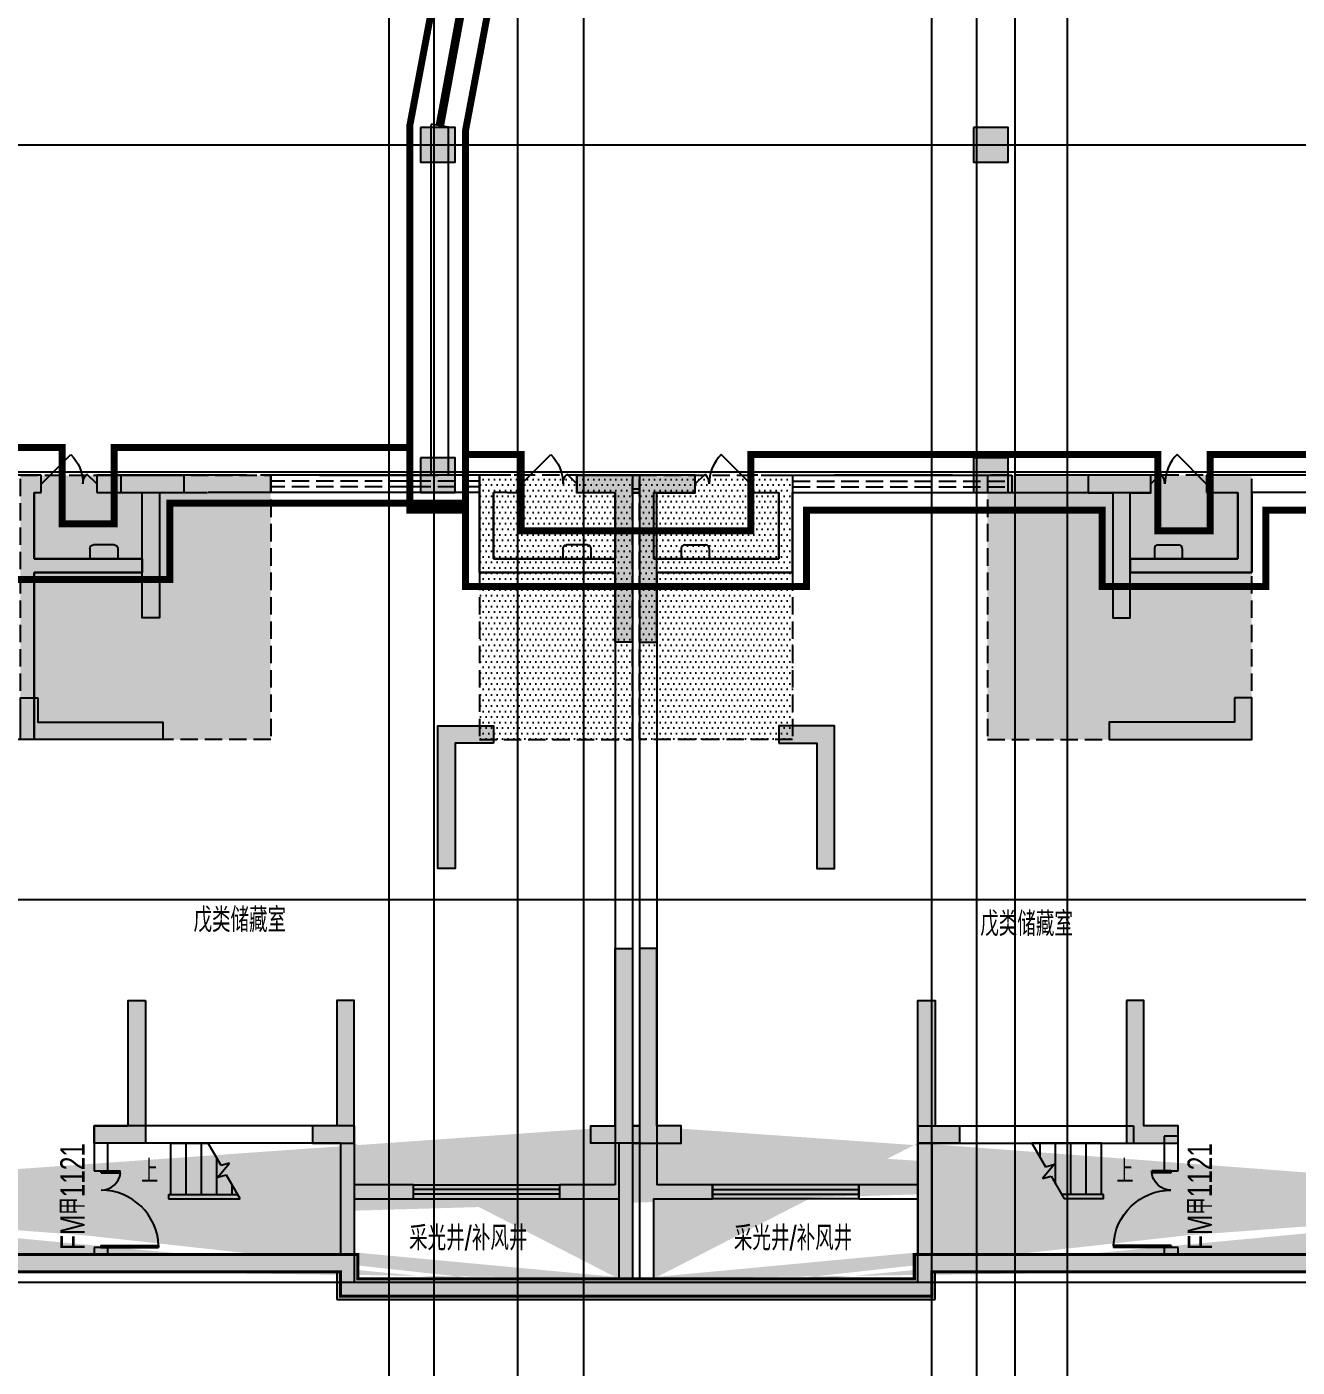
# Model space of a CAD drawing. Extents: x 369444 to 684549, y -549309 to 575337.
# Drawn here: x 423268 to 441527, y 63936 to 83204 of the extents above; entities that cross this region are included whole.
import ezdxf

# ---------------------------------------------------------------- set-up
doc = ezdxf.new("R2010")
doc.units = 0
doc.header["$LTSCALE"] = 1000
doc.header["$MEASUREMENT"] = 0
doc.linetypes.add('__DASH', pattern=[0.35, 0.25, -0.1])
doc.linetypes.add('DASH', pattern=[0.35, 0.25, -0.1])
for name, color, linetype in [('A-ANNO-符号', 3, 'Continuous'), ('A-DIM-门窗', 181, 'Continuous'), ('A-STAIR', 83, 'Continuous'), ('A-WINDOW', 4, 'Continuous'), ('COLUMN', 9, 'Continuous'), ('DOOR_FIRE', 4, 'Continuous'), ('DOOR_FIRE_TEXT', 7, 'Continuous'), ('DOTE', 1, 'Continuous'), ('HS-A-轮廓线-地下室', 3, 'DASH'), ('PUB_HATCH', 8, 'Continuous'), ('T-填充', 8, 'Continuous'), ('WALL', 9, 'Continuous'), ('WINDOW', 4, 'Continuous'), ('房间名称', 72, 'Continuous'), ('砼墙', 151, 'Continuous'), ('防火分区线', 7, 'Continuous')]:
    doc.layers.add(name, color=color, linetype=linetype)
doc.layers.add('A-WALL', color=2, linetype='Continuous', lineweight=30)
doc.layers.add('挡土墙', color=2, linetype='Continuous', lineweight=9)
doc.layers.add('项目参考户型总结$0$PUB_HATCH', color=8, linetype='Continuous', lineweight=18, transparency=0.6)
doc.styles.add('_HNSJY', font='HNSJY-07.shx', dxfattribs={"width": 0.75, "bigfont": 'HNSJY-HZ.shx'})
doc.styles.add('_TCH_DIM', font='SIMPLEX', dxfattribs={"bigfont": 'GBCBIG'})
doc.styles.add('HNSJY', font='hnsjy-07.shx', dxfattribs={"width": 0.8, "bigfont": 'hnsjy-hz.shx'})
pattern_1 = [(0, (274293.764, -185478.975), (39.6875, 79.375), [0, -79.375])]

# ---------------------------------------------------------------- blocks, each defined once
blk = doc.blocks.new('$DorLib2D$00000213')
at = {"color": 0, "linetype": 'DASH', "const_width": 0.02}
blk.add_lwpolyline([(0.5, 0), (-0.5, 0)], dxfattribs=at)
blk = doc.blocks.new('column500')
h = blk.add_hatch(color=0)
h.dxf.hatch_style = 1
h.paths.add_polyline_path([(-216381, -381440), (-215881, -381440), (-215881, -380940), (-216381, -380940)])
at = {"color": 0}
blk.add_lwpolyline([(-216381, -381440), (-215881, -381440), (-215881, -380940), (-216381, -380940)], close=True, dxfattribs=at)
blk = doc.blocks.new('trtuyiuyiuo')
at = {"layer": 'A-DIM-门窗'}
h = blk.add_hatch(color=0, dxfattribs=at)
h.dxf.hatch_style = 1
h.paths.add_polyline_path([(-211554, -89172), (-211554, -89322), (-211354, -89322), (-211354, -89172), (-210154, -89172), (-210154, -88922), (-212754, -88922), (-212754, -89172)])
h.paths.add_polyline_path([(-203554, -92872), (-203554, -94672), (-203554, -94922), (-204294, -94922), (-204294, -94672), (-203804, -94672), (-203804, -92872)])
h.paths.add_polyline_path([(-210004, -86472), (-210004, -86722), (-212554, -86722), (-212554, -87122), (-212754, -87122), (-212754, -86722), (-212904, -86722), (-212904, -86472), (-212554, -86472)])
h.paths.add_polyline_path([(-203004, -85322), (-203004, -85572), (-203354, -85572), (-203354, -87372), (-203604, -87372), (-203604, -85572), (-203904, -85572), (-203904, -85322), (-203354, -85322)])
h.paths.add_polyline_path([(-197354, -85322), (-196554, -85322), (-196554, -87722), (-196804, -87722), (-196804, -85572), (-197354, -85572)])
h.paths.add_polyline_path([(-219304, -87372), (-219554, -87372), (-219554, -85572), (-219904, -85572), (-219904, -85322), (-219304, -85322), (-219004, -85322), (-219004, -85572), (-219304, -85572)])
h.paths.add_polyline_path([(-225554, -85572), (-226104, -85572), (-226104, -87722), (-226354, -87722), (-226354, -85322), (-225554, -85322)])
h.paths.add_polyline_path([(-224354, -88922), (-223554, -88922), (-223554, -90972), (-223804, -90972), (-223804, -89172), (-224354, -89172)])
h.paths.add_polyline_path([(-198554, -89172), (-199104, -89172), (-199104, -90972), (-199354, -90972), (-199354, -88922), (-198554, -88922)])
h.paths.add_polyline_path([(-214854, -87622), (-214854, -84922), (-214254, -84922), (-214254, -85172), (-214604, -85172), (-214604, -87622)])
h.paths.add_polyline_path([(-208004, -85572), (-208004, -87622), (-208254, -87622), (-208254, -85572), (-208254, -84122), (-207454, -84122), (-207454, -84372), (-208004, -84372), (-208004, -85322), (-207654, -85322), (-207654, -85572)])
h.paths.add_polyline_path([(-196554, -94922), (-197154, -94922), (-197154, -94672), (-196804, -94672), (-196804, -92122), (-196554, -92122)])
h.paths.add_polyline_path([(-200804, -94672), (-201154, -94672), (-201154, -94922), (-200554, -94922), (-200554, -94672), (-200554, -92872), (-200804, -92872)])
h.paths.add_polyline_path([(-208004, -92422), (-208004, -94672), (-207404, -94672), (-207404, -94922), (-208254, -94922), (-208254, -92422)])
h.paths.add_polyline_path([(-214654, -92422), (-214654, -94922), (-215504, -94922), (-215504, -94672), (-214904, -94672), (-214904, -92422)])
h.paths.add_polyline_path([(-219104, -92872), (-219104, -94672), (-218614, -94672), (-218614, -94922), (-219354, -94922), (-219354, -94672), (-219354, -92872)])
h.paths.add_polyline_path([(-222354, -92872), (-222354, -94672), (-222354, -94922), (-221754, -94922), (-221754, -94672), (-222104, -94672), (-222104, -92872)])
h.paths.add_polyline_path([(-226354, -92122), (-226354, -94922), (-225754, -94922), (-225754, -94672), (-226104, -94672), (-226104, -92122)])
h.paths.add_polyline_path([(-205104, -88522), (-205104, -88872), (-203304, -88872), (-203304, -89122), (-205354, -89122), (-205354, -88522)])
h.paths.add_polyline_path([(-217554, -88522), (-217554, -89122), (-219604, -89122), (-219604, -88872), (-217804, -88872), (-217804, -88522)])
h.paths.add_polyline_path([(-210204, -81522), (-210604, -81522), (-210604, -81272), (-209954, -81272), (-209954, -85122), (-210204, -85122)])
h.paths.add_polyline_path([(-212704, -85172), (-212704, -81522), (-212304, -81522), (-212304, -81272), (-212954, -81272), (-212954, -85172)])
h.paths.add_polyline_path([(-181454, -89172), (-181454, -89322), (-181654, -89322), (-181654, -89172), (-182854, -89172), (-182854, -88922), (-180254, -88922), (-180254, -89172)])
h.paths.add_polyline_path([(-189454, -92872), (-189454, -94672), (-189454, -94922), (-188714, -94922), (-188714, -94672), (-189204, -94672), (-189204, -92872)])
h.paths.add_polyline_path([(-183004, -86472), (-183004, -86722), (-180454, -86722), (-180454, -87122), (-180254, -87122), (-180254, -86722), (-180104, -86722), (-180104, -86472), (-180454, -86472)])
h.paths.add_polyline_path([(-190004, -85322), (-190004, -85572), (-189654, -85572), (-189654, -87372), (-189404, -87372), (-189404, -85572), (-189104, -85572), (-189104, -85322), (-189654, -85322)])
h.paths.add_polyline_path([(-195654, -85322), (-196454, -85322), (-196454, -87722), (-196204, -87722), (-196204, -85572), (-195654, -85572)])
h.paths.add_polyline_path([(-173704, -87372), (-173454, -87372), (-173454, -85572), (-173104, -85572), (-173104, -85322), (-173704, -85322), (-174004, -85322), (-174004, -85572), (-173704, -85572)])
h.paths.add_polyline_path([(-167454, -85572), (-166904, -85572), (-166904, -87722), (-166654, -87722), (-166654, -85322), (-167454, -85322)])
h.paths.add_polyline_path([(-168654, -88922), (-169454, -88922), (-169454, -90972), (-169204, -90972), (-169204, -89172), (-168654, -89172)])
h.paths.add_polyline_path([(-194454, -89172), (-193904, -89172), (-193904, -90972), (-193654, -90972), (-193654, -88922), (-194454, -88922)])
h.paths.add_polyline_path([(-178154, -87622), (-178154, -84922), (-178754, -84922), (-178754, -85172), (-178404, -85172), (-178404, -87622)])
h.paths.add_polyline_path([(-185004, -85572), (-185004, -87622), (-184754, -87622), (-184754, -85572), (-184754, -84122), (-185554, -84122), (-185554, -84372), (-185004, -84372), (-185004, -85322), (-185354, -85322), (-185354, -85572)])
h.paths.add_polyline_path([(-196454, -94922), (-195854, -94922), (-195854, -94672), (-196204, -94672), (-196204, -92122), (-196454, -92122)])
h.paths.add_polyline_path([(-192204, -94672), (-191854, -94672), (-191854, -94922), (-192454, -94922), (-192454, -94672), (-192454, -92872), (-192204, -92872)])
h.paths.add_polyline_path([(-185004, -92422), (-185004, -94672), (-185604, -94672), (-185604, -94922), (-184754, -94922), (-184754, -92422)])
h.paths.add_polyline_path([(-178354, -92422), (-178354, -94922), (-177504, -94922), (-177504, -94672), (-178104, -94672), (-178104, -92422)])
h.paths.add_polyline_path([(-173904, -92872), (-173904, -94672), (-174394, -94672), (-174394, -94922), (-173654, -94922), (-173654, -94672), (-173654, -92872)])
h.paths.add_polyline_path([(-170654, -92872), (-170654, -94672), (-170654, -94922), (-171254, -94922), (-171254, -94672), (-170904, -94672), (-170904, -92872)])
h.paths.add_polyline_path([(-166654, -92122), (-166654, -94922), (-167254, -94922), (-167254, -94672), (-166904, -94672), (-166904, -92122)])
h.paths.add_polyline_path([(-187904, -88522), (-187904, -88872), (-189704, -88872), (-189704, -89122), (-187654, -89122), (-187654, -88522)])
h.paths.add_polyline_path([(-175454, -88522), (-175454, -89122), (-173404, -89122), (-173404, -88872), (-175204, -88872), (-175204, -88522)])
h.paths.add_polyline_path([(-182804, -81522), (-182404, -81522), (-182404, -81272), (-183054, -81272), (-183054, -85122), (-182804, -85122)])
h.paths.add_polyline_path([(-180304, -85172), (-180304, -81522), (-180704, -81522), (-180704, -81272), (-180054, -81272), (-180054, -85172)])
h.paths.add_polyline_path([(-196454, -85322), (-196554, -85322)])
h.paths.add_polyline_path([(-196454, -85572), (-196554, -85572)])
h.paths.add_polyline_path([(-196454, -94672), (-196554, -94672)])
h.paths.add_polyline_path([(-196454, -94922), (-196554, -94922)], flags=17)
edge = h.paths.add_edge_path()
edge.add_line((-166904, -94922), (-166904, -96872))
edge.add_line((-166654, -94922), (-166654, -96872))
edge.add_line((-192454, -94922), (-192454, -96522))
edge.add_line((-192254, -94922), (-192254, -96522))
edge.add_line((-170854, -94922), (-170854, -96522))
edge.add_line((-170654, -94922), (-170654, -96522))
edge.add_line((-196554, -94922), (-196554, -96872))
edge.add_line((-196754, -94922), (-196754, -96872))
edge.add_line((-200554, -94922), (-200554, -96522))
edge.add_line((-200754, -94922), (-200754, -96522))
edge.add_line((-222154, -94922), (-222154, -96522))
edge.add_line((-222354, -94922), (-222354, -96522))
h = blk.add_hatch(color=0, dxfattribs=at)
h.dxf.hatch_style = 1
h.paths.add_polyline_path([(-226354, -94922), (-226104, -94922), (-226104, -96872), (-222404, -96872), (-222404, -96522), (-214904, -96522), (-214904, -95472), (-208004, -95472), (-208004, -96522), (-200504, -96522), (-200504, -96872), (-196554, -96872), (-196554, -97122), (-200754, -97122), (-200754, -96772), (-208254, -96772), (-208254, -95722), (-214654, -95722), (-214654, -96772), (-222154, -96772), (-222154, -97122), (-226354, -97122)])
h.paths.add_polyline_path([(-196754, -94922), (-196554, -94922), (-196554, -96872), (-196754, -96872)], flags=17)
h.paths.add_polyline_path([(-200754, -94922), (-200554, -94922), (-200554, -96522), (-200754, -96522)], flags=17)
h.paths.add_polyline_path([(-222354, -94922), (-222154, -94922), (-222154, -96522), (-222354, -96522)], flags=17)
edge = h.paths.add_edge_path(flags=17)
edge.add_line((-196504, -97122), (-200754, -97122))
edge.add_line((-200754, -97122), (-200754, -96772))
edge.add_line((-200754, -96772), (-208254, -96772))
edge.add_line((-208254, -96772), (-208254, -95722))
edge.add_line((-208254, -95722), (-211454, -95722))
edge = h.paths.add_edge_path(flags=17)
edge.add_line((-196504, -96872), (-200504, -96872))
edge.add_line((-200504, -96872), (-200504, -96522))
edge.add_line((-200504, -96522), (-208004, -96522))
edge.add_line((-208004, -96522), (-208004, -95472))
edge.add_line((-208004, -95472), (-211454, -95472))
edge = h.paths.add_edge_path(flags=17)
edge.add_line((-226354, -94922), (-226354, -97122))
edge.add_line((-226354, -97122), (-222154, -97122))
edge.add_line((-222154, -97122), (-222154, -96772))
edge.add_line((-222154, -96772), (-214654, -96772))
edge.add_line((-214654, -96772), (-214654, -95722))
edge.add_line((-214654, -95722), (-211454, -95722))
edge = h.paths.add_edge_path(flags=17)
edge.add_line((-226104, -94922), (-226104, -96872))
edge.add_line((-226104, -96872), (-222404, -96872))
edge.add_line((-222404, -96872), (-222404, -96522))
edge.add_line((-222404, -96522), (-214904, -96522))
edge.add_line((-214904, -96522), (-214904, -95472))
edge.add_line((-214904, -95472), (-211454, -95472))
edge = h.paths.add_edge_path()
edge.add_line((-196554, -94672), (-196454, -94672))
edge.add_line((-196554, -94922), (-196454, -94922))
edge.add_line((-196554, -94922), (-196554, -96872))
edge.add_line((-196754, -94922), (-196754, -96872))
edge.add_line((-200554, -94922), (-200554, -96522))
edge.add_line((-200754, -94922), (-200754, -96522))
edge.add_line((-222154, -94922), (-222154, -96522))
edge.add_line((-222354, -94922), (-222354, -96522))
edge.add_line((-196504, -96872), (-200504, -96872))
edge.add_line((-200504, -96872), (-200504, -96522))
edge.add_line((-200504, -96522), (-208004, -96522))
edge.add_line((-208004, -96522), (-208004, -95472))
edge.add_line((-208004, -95472), (-211454, -95472))
edge.add_line((-196504, -97122), (-200754, -97122))
edge.add_line((-200754, -97122), (-200754, -96772))
edge.add_line((-200754, -96772), (-208254, -96772))
edge.add_line((-208254, -96772), (-208254, -95722))
edge.add_line((-208254, -95722), (-211454, -95722))
edge.add_line((-226104, -94922), (-226104, -96872))
edge.add_line((-226104, -96872), (-222404, -96872))
edge.add_line((-222404, -96872), (-222404, -96522))
edge.add_line((-222404, -96522), (-214904, -96522))
edge.add_line((-214904, -96522), (-214904, -95472))
edge.add_line((-214904, -95472), (-211454, -95472))
edge.add_line((-226354, -94922), (-226354, -97122))
edge.add_line((-226354, -97122), (-222154, -97122))
edge.add_line((-222154, -97122), (-222154, -96772))
edge.add_line((-222154, -96772), (-214654, -96772))
edge.add_line((-214654, -96772), (-214654, -95722))
edge.add_line((-214654, -95722), (-211454, -95722))
h = blk.add_hatch(color=0, dxfattribs=at)
h.dxf.hatch_style = 1
h.paths.add_polyline_path([(-166654, -94922), (-166904, -94922), (-166904, -96872), (-170604, -96872), (-170604, -96522), (-178104, -96522), (-178104, -95472), (-185004, -95472), (-185004, -96522), (-192504, -96522), (-192504, -96872), (-196555, -96872), (-196555, -97122), (-192254, -97122), (-192254, -96772), (-184754, -96772), (-184754, -95722), (-178354, -95722), (-178354, -96772), (-170854, -96772), (-170854, -97122), (-166654, -97122)])
h.paths.add_polyline_path([(-196254, -96872), (-196454, -96872)], flags=16)
h.paths.add_polyline_path([(-192254, -94922), (-192454, -94922), (-192454, -96522), (-192254, -96522)], flags=17)
h.paths.add_polyline_path([(-170654, -94922), (-170854, -94922), (-170854, -96522), (-170654, -96522)], flags=16)
edge = h.paths.add_edge_path(flags=17)
edge.add_line((-196504, -97122), (-192254, -97122))
edge.add_line((-192254, -97122), (-192254, -96772))
edge.add_line((-192254, -96772), (-184754, -96772))
edge.add_line((-184754, -96772), (-184754, -95722))
edge.add_line((-184754, -95722), (-181554, -95722))
edge = h.paths.add_edge_path(flags=16)
edge.add_line((-196504, -96872), (-192504, -96872))
edge.add_line((-192504, -96872), (-192504, -96522))
edge.add_line((-192504, -96522), (-185004, -96522))
edge.add_line((-185004, -96522), (-185004, -95472))
edge.add_line((-185004, -95472), (-181554, -95472))
edge = h.paths.add_edge_path(flags=17)
edge.add_line((-166654, -94922), (-166654, -97122))
edge.add_line((-166654, -97122), (-170854, -97122))
edge.add_line((-170854, -97122), (-170854, -96772))
edge.add_line((-170854, -96772), (-178354, -96772))
edge.add_line((-178354, -96772), (-178354, -95722))
edge.add_line((-178354, -95722), (-181554, -95722))
edge = h.paths.add_edge_path(flags=16)
edge.add_line((-166904, -94922), (-166904, -96872))
edge.add_line((-166904, -96872), (-170604, -96872))
edge.add_line((-170604, -96872), (-170604, -96522))
edge.add_line((-170604, -96522), (-178104, -96522))
edge.add_line((-178104, -96522), (-178104, -95472))
edge.add_line((-178104, -95472), (-181554, -95472))
edge = h.paths.add_edge_path()
edge.add_line((-196454, -94672), (-196554, -94672))
edge.add_line((-196454, -94922), (-196454, -96872))
edge.add_line((-196454, -94922), (-196554, -94922))
edge.add_line((-196254, -94922), (-196254, -96872))
edge.add_line((-192454, -94922), (-192454, -96522))
edge.add_line((-192254, -94922), (-192254, -96522))
edge.add_line((-170854, -94922), (-170854, -96522))
edge.add_line((-170654, -94922), (-170654, -96522))
edge.add_line((-196504, -96872), (-192504, -96872))
edge.add_line((-192504, -96872), (-192504, -96522))
edge.add_line((-192504, -96522), (-185004, -96522))
edge.add_line((-185004, -96522), (-185004, -95472))
edge.add_line((-185004, -95472), (-181554, -95472))
edge.add_line((-196504, -97122), (-192254, -97122))
edge.add_line((-192254, -97122), (-192254, -96772))
edge.add_line((-192254, -96772), (-184754, -96772))
edge.add_line((-184754, -96772), (-184754, -95722))
edge.add_line((-184754, -95722), (-181554, -95722))
edge.add_line((-166904, -94922), (-166904, -96872))
edge.add_line((-166904, -96872), (-170604, -96872))
edge.add_line((-170604, -96872), (-170604, -96522))
edge.add_line((-170604, -96522), (-178104, -96522))
edge.add_line((-178104, -96522), (-178104, -95472))
edge.add_line((-178104, -95472), (-181554, -95472))
edge.add_line((-166654, -94922), (-166654, -97122))
edge.add_line((-166654, -97122), (-170854, -97122))
edge.add_line((-170854, -97122), (-170854, -96772))
edge.add_line((-170854, -96772), (-178354, -96772))
edge.add_line((-178354, -96772), (-178354, -95722))
edge.add_line((-178354, -95722), (-181554, -95722))
at = {"layer": 'A-DIM-门窗', "color": 0}
blk.add_lwpolyline([(-192454, -94922), (-192254, -94922), (-192254, -96522), (-192454, -96522)], close=True, dxfattribs=at)
at = {"layer": '挡土墙', "color": 0}
for p, q in [((-200504, -96522), (-208004, -96522)), ((-200504, -96872), (-200504, -96522)), ((-192504, -96522), (-185004, -96522)), ((-192504, -96872), (-192504, -96522)), ((-200754, -96772), (-208254, -96772)), ((-200754, -97122), (-200754, -96772)), ((-196504, -96872), (-200504, -96872)), ((-196504, -96872), (-192504, -96872)), ((-192254, -96772), (-184754, -96772)), ((-192254, -97122), (-192254, -96772)), ((-196504, -97122), (-200754, -97122)), ((-196504, -97122), (-192254, -97122))]:
    blk.add_line(p, q, dxfattribs=at)
at = {"layer": '挡土墙', "color": 0, "const_width": 45}
for points in [[(-196504, -96872), (-200504, -96872), (-200504, -96522), (-208004, -96522), (-208004, -95472), (-211454, -95472)], [(-196504, -96872), (-192504, -96872), (-192504, -96522), (-185004, -96522), (-185004, -95472), (-181554, -95472)], [(-196504, -97122), (-200754, -97122), (-200754, -96772), (-208254, -96772), (-208254, -95722), (-211454, -95722)], [(-196504, -97122), (-192254, -97122), (-192254, -96772), (-184754, -96772), (-184754, -95722), (-181554, -95722)]]:
    blk.add_lwpolyline(points, dxfattribs=at)
at = {"layer": '砼墙', "color": 0, "lineweight": -3, "ltscale": 1}
for points in [[(-203004, -85322), (-203004, -85572), (-203354, -85572), (-203354, -87372), (-203604, -87372), (-203604, -85572), (-203904, -85572), (-203904, -85322), (-203354, -85322)], [(-197354, -85322), (-196554, -85322), (-196554, -87722), (-196804, -87722), (-196804, -85572), (-197354, -85572)], [(-195654, -85322), (-196454, -85322), (-196454, -87722), (-196204, -87722), (-196204, -85572), (-195654, -85572)], [(-190004, -85322), (-190004, -85572), (-189654, -85572), (-189654, -87372), (-189404, -87372), (-189404, -85572), (-189104, -85572), (-189104, -85322), (-189654, -85322)], [(-205104, -88522), (-205104, -88872), (-203304, -88872), (-203304, -89122), (-205354, -89122), (-205354, -88522)], [(-187904, -88522), (-187904, -88872), (-189704, -88872), (-189704, -89122), (-187654, -89122), (-187654, -88522)], [(-198554, -89172), (-199104, -89172), (-199104, -90972), (-199354, -90972), (-199354, -88922), (-198554, -88922)], [(-194454, -89172), (-193904, -89172), (-193904, -90972), (-193654, -90972), (-193654, -88922), (-194454, -88922)], [(-196554, -94922), (-197154, -94922), (-197154, -94672), (-196804, -94672), (-196804, -92122), (-196554, -92122)], [(-196454, -94922), (-195854, -94922), (-195854, -94672), (-196204, -94672), (-196204, -92122), (-196454, -92122)], [(-203554, -92872), (-203554, -94672), (-203554, -94922), (-204294, -94922), (-204294, -94672), (-203804, -94672), (-203804, -92872)], [(-200804, -94672), (-201154, -94672), (-201154, -94922), (-200554, -94922), (-200554, -94672), (-200554, -92872), (-200804, -92872)], [(-192204, -94672), (-191854, -94672), (-191854, -94922), (-192454, -94922), (-192454, -94672), (-192454, -92872), (-192204, -92872)], [(-189454, -92872), (-189454, -94672), (-189454, -94922), (-188714, -94922), (-188714, -94672), (-189204, -94672), (-189204, -92872)]]:
    blk.add_lwpolyline(points, close=True, dxfattribs=at)
at = {"layer": '砼墙', "color": 0, "lineweight": -3}
for points in [[(-196554, -85322), (-196454, -85322)], [(-196454, -85322), (-196554, -85322)], [(-196554, -85572), (-196454, -85572)], [(-196454, -85572), (-196554, -85572)], [(-196554, -94672), (-196454, -94672)], [(-196454, -94672), (-196554, -94672)], [(-200754, -94922), (-200754, -96522)], [(-200554, -94922), (-200554, -96522)], [(-196754, -94922), (-196754, -96872)], [(-196554, -94922), (-196554, -96872)], [(-196554, -94922), (-196454, -94922)], [(-196454, -94922), (-196554, -94922)], [(-192454, -94922), (-192454, -96522)], [(-192254, -94922), (-192254, -96522)]]:
    blk.add_lwpolyline(points, dxfattribs=at)
blk = doc.blocks.new('fsdfsdfsd')
at = {"layer": 'WALL'}
for p, q in [((54191, -445456), (54041, -445456)), ((54241, -445506), (54241, -445806)), ((54191, -445856), (54041, -445856))]:
    blk.add_line(p, q, dxfattribs=at)
for centre, start, end in [((54191, -445506), 0, 90), ((54191, -445806), 270, 0)]:
    blk.add_arc(centre, 50, start, end, dxfattribs=at)
blk = doc.blocks.new('$WINLIB2D$00000001')
at = {"color": 0}
for points in [[(-0.5, 0.5), (-0.5, -0.5)], [(-0.5, 0.5), (0.5, 0.5)], [(0.5, -0.5), (0.5, 0.5)], [(0.5, 0.1667), (-0.5, 0.1667)], [(0.5, -0.1667), (-0.5, -0.1667)], [(-0.5, -0.5), (0.5, -0.5)]]:
    blk.add_lwpolyline(points, dxfattribs=at)
blk = doc.blocks.new('$DorLib2D$00000222')
at = {"color": 0}
for p, q in [((0.5, -0.001), (-0.031, 0.53)), ((-0.5, 0), (-0.322, 0.178))]:
    blk.add_line(p, q, dxfattribs=at)
for centre, radius, start, end in [((0.505, -0.002), 0.755, 135.2225, 179.7238), ((-0.501, 0.003), 0.251, 359.7899, 44.4567)]:
    blk.add_arc(centre, radius, start, end, dxfattribs=at)
blk = doc.blocks.new('$DorLib2D$00000225')
at = {"color": 0}
for p, q in [((0.475, -0.001), (0.475, 0.752)), ((0.475, 0.752), (0.5, 0.752)), ((0.5, -0.001), (0.5, 0.752)), ((-0.5, 0), (-0.5, 0.252)), ((-0.475, 0.252), (-0.5, 0.252)), ((-0.475, 0), (-0.475, 0.252)), ((-0.475, 0), (-0.5, 0)), ((0.475, -0.001), (0.5, -0.001))]:
    blk.add_line(p, q, dxfattribs=at)
for centre, radius, start, end in [((0.505, -0.002), 0.755, 92.2493, 179.7238), ((-0.501, 0.003), 0.251, 359.7899, 84.0974)]:
    blk.add_arc(centre, radius, start, end, dxfattribs=at)

msp = doc.modelspace()

# ---------------------------------------------------------------- hatches: boundary and pattern name
at = {"layer": 'A-DIM-门窗'}
h = msp.add_hatch(color=0, dxfattribs=at)
h.dxf.hatch_style = 1
h.paths.add_polyline_path([(406174.5, 67157), (406374.5, 67157), (406374.5, 65557), (406174.5, 65557)])
h.paths.add_polyline_path([(427774.5, 67157), (427974.5, 67157), (427974.5, 65557), (427774.5, 65557)])
h.paths.add_polyline_path([(431774.5, 67157), (431974.5, 67157), (431974.5, 65207), (431774.5, 65207)])
h.paths.add_polyline_path([(431974.5, 67407), (432074.5, 67407), (432074.5, 67157), (431974.5, 67157)])
h.paths.add_polyline_path([(436074.5, 67157), (436274.5, 67157), (436274.5, 65557), (436074.5, 65557)])
h.paths.add_polyline_path([(457674.5, 67157), (457874.5, 67157), (457874.5, 65557), (457674.5, 65557)])
h.paths.add_polyline_path([(431974.5, 76757), (432074.5, 76757), (432074.5, 76507), (431974.5, 76507)])
at = {"layer": 'PUB_HATCH', "linetype": 'ByBlock'}
for points in [[(420474.5, 65557), (420224.5, 65307), (427724.5, 65307), (427974.5, 65557)], [(427974.5, 65557), (427724.5, 65307), (427724.5, 64907), (427974.5, 65157)], [(436074.5, 65157), (436324.5, 64907), (436324.5, 65307), (436074.5, 65557)], [(436074.5, 65557), (436324.5, 65307), (443824.5, 65307), (443574.5, 65557)], [(427974.5, 65157), (427724.5, 64907), (436324.5, 64907), (436074.5, 65157)]]:
    msp.add_hatch(color=256, dxfattribs=at).paths.add_polyline_path(points)
at = {"layer": 'PUB_HATCH'}
for points in [[(428024.5, 65557), (427774.5, 65307), (427774.5, 64957), (428024.5, 65207)], [(436274.5, 65307), (436024.5, 65557), (436024.5, 65207), (436274.5, 64957)]]:
    msp.add_hatch(color=256, dxfattribs=at).paths.add_polyline_path(points)
at = {"layer": 'T-填充'}
h = msp.add_hatch(dxfattribs=at)
h.set_pattern_fill('DOTS', color=256, scale=50, style=0)
h.set_pattern_definition(pattern_1)
h.paths.add_polyline_path([(452274.5, 76757), (456574.7, 76757), (456574.7, 72957), (452274.5, 72957)])
h.paths.add_polyline_path([(437074.5, 72957), (440874.5, 72957), (440874.5, 76757), (437074.5, 76757)])
h.paths.add_polyline_path([(423174.5, 76757), (426774.5, 76757), (426774.5, 72957), (423174.5, 72957)])
h.paths.add_polyline_path([(407374.5, 76757), (410974.5, 76757), (410974.5, 72957), (407374.5, 72957)])
h = msp.add_hatch(dxfattribs=at)
h.set_pattern_fill('DOTS', color=256, scale=50, style=0)
h.set_pattern_definition(pattern_1)
h.paths.add_polyline_path([(431974.5, 76757), (429774.5, 76757), (429774.5, 72957), (431974.5, 72957)])
h = msp.add_hatch(dxfattribs=at)
h.set_pattern_fill('DOTS', color=256, scale=50, style=0)
h.set_pattern_definition(pattern_1)
h.paths.add_polyline_path([(432074.5, 76757), (434274.5, 76757), (434274.5, 72957), (432074.5, 72957)])
at = {"layer": '项目参考户型总结$0$PUB_HATCH'}
for points in [[(424334.5, 65307), (424334.5, 65557), (420524.5, 65557), (420274.5, 65307)], [(427774.5, 65307), (428024.5, 65557), (424334.5, 65557), (424334.5, 65307)], [(436024.5, 65557), (436274.5, 65307), (439714.5, 65307), (439714.5, 65557)], [(439714.5, 65557), (439714.5, 65307), (443774.5, 65307), (443524.5, 65557)], [(428024.5, 65207), (427774.5, 64957), (431874.5, 64957), (431874.5, 65207)], [(431874.5, 65207), (431874.5, 64957), (432174.5, 64957), (432174.5, 65207)], [(432174.5, 65207), (432174.5, 64957), (436274.5, 64957), (436024.5, 65207)]]:
    msp.add_hatch(color=256, dxfattribs=at).paths.add_polyline_path(points)

# ---------------------------------------------------------------- linework, layer by layer
at = {"layer": 'A-ANNO-符号'}
for points in [[(425224.5, 66757, 0, 0, 0), (425694.5, 66757, 80, 0, 0), (425994.5, 66757, 0, 0, 0)], [(438824.5, 66757, 0, 0, 0), (438354.5, 66757, 80, 0, 0), (438054.5, 66757, 0, 0, 0)]]:
    msp.add_lwpolyline(points, format="xyseb", dxfattribs=at)
at = {"layer": 'A-DIM-门窗', "color": 0, "linetype": 'DASH'}
for points in [[(423174.5, 76757), (426774.5, 76757), (426774.5, 72957), (423174.5, 72957)], [(431974.5, 76757), (429774.5, 76757), (429774.5, 72957), (431974.5, 72957)], [(432074.5, 76757), (434274.5, 76757), (434274.5, 72957), (432074.5, 72957)], [(437074.5, 72957), (440874.5, 72957), (440874.5, 76757), (437074.5, 76757)]]:
    msp.add_lwpolyline(points, close=True, dxfattribs=at)
at = {"layer": 'A-DIM-门窗', "color": 0}
for points in [[(427474, 76757), (429174.5, 76757)], [(436574.9, 76757), (434874.5, 76757)]]:
    msp.add_lwpolyline(points, dxfattribs=at)
at = {"layer": 'A-STAIR'}
for p, q in [((425334.5, 67157), (425873.5, 67157)), ((425334.5, 67157), (425334.5, 66417)), ((425554.5, 67157), (425554.5, 66417)), ((425774.5, 67157), (425774.5, 66417)), ((426059.6, 66834.8), (425873.5, 67157)), ((438714.5, 67157), (437713.5, 67157)), ((437713.5, 67157), (437909.5, 66817.5)), ((437834.5, 66947.5), (437834.5, 67157)), ((438054.5, 66566.4), (438054.5, 67157)), ((438274.5, 66417), (438274.5, 67157)), ((438494.5, 66417), (438494.5, 67157)), ((438714.5, 66417), (438714.5, 67157)), ((425994.5, 66947.5), (425994.5, 66417)), ((426009, 66661.5), (426181.9, 66867.6)), ((426181.9, 66867.6), (426059.6, 66834.8)), ((426139.4, 66696.5), (426009, 66661.5)), ((426335.4, 66357), (426139.4, 66696.5)), ((438039.9, 66852.4), (437867, 66646.4)), ((437867, 66646.4), (437989.4, 66679.2)), ((437909.5, 66817.5), (438039.9, 66852.4)), ((437989.4, 66679.2), (438175.4, 66357)), ((426214.5, 66566.4), (426214.5, 66417)), ((425304.5, 66417), (426300.8, 66417)), ((425304.5, 66417), (425304.5, 66357)), ((425304.5, 66357), (426335.4, 66357)), ((425334.5, 66357), (426335.4, 66357)), ((438744.5, 66417), (438140.8, 66417)), ((438714.5, 66357), (438175.4, 66357)), ((438744.5, 66357), (438175.4, 66357)), ((438744.5, 66357), (438744.5, 66417))]:
    msp.add_line(p, q, dxfattribs=at)
at = {"layer": 'A-WALL', "color": 0}
for p, q in [((423374.5, 76507), (423374.5, 75557)), ((429774.5, 76507), (429774.5, 75357)), ((429974.5, 76507), (429974.5, 75557)), ((434074.5, 76507), (434074.5, 75557)), ((434274.5, 76507), (434274.5, 75357)), ((440674.5, 76507), (440674.5, 75557)), ((440874.5, 76507), (440874.5, 75357)), ((423374.5, 75557), (424924.5, 75557)), ((424924.5, 75557), (424924.5, 75357)), ((429974.5, 75557), (431724.5, 75557)), ((434074.5, 75557), (432274.5, 75557)), ((440674.5, 75557), (439124.5, 75557)), ((439124.5, 75357), (439124.5, 75557)), ((423374.5, 75357), (424924.5, 75357)), ((423374.5, 75357), (423374.5, 72957)), ((429774.5, 75357), (431724.5, 75357)), ((434274.5, 75357), (432324.5, 75357)), ((440874.5, 75357), (439124.5, 75357))]:
    msp.add_line(p, q, dxfattribs=at)
at = {"layer": 'A-WINDOW', "color": 0, "linetype": 'DASH'}
for p, q in [((426774.5, 76507), (426774.5, 76757)), ((429774.5, 76507), (429774.5, 76757)), ((434274.5, 76757), (434274.5, 76507)), ((437424.5, 76757), (437424.5, 76507)), ((429774.5, 76673.6), (426774.5, 76673.6)), ((429774.5, 76590.3), (426774.5, 76590.3)), ((434274.5, 76673.6), (437424.5, 76673.6)), ((434274.5, 76590.3), (437424.5, 76590.3))]:
    msp.add_line(p, q, dxfattribs=at)
at = {"layer": 'DOTE', "color": 8}
for p, q in [((428474.5, 59364.2), (428474.5, 476704.8)), ((429124.5, 59364.2), (429124.5, 476704.8)), ((436274.5, 59364.2), (436274.5, 476704.8)), ((436924.5, 59364.2), (436924.5, 476704.8)), ((430324.5, 59364.2), (430324.5, 261807)), ((431274.5, 59364.2), (431274.5, 261807)), ((437474.5, 59364.2), (437474.5, 261807)), ((438224.5, 59364.2), (438224.5, 261807))]:
    msp.add_line(p, q, dxfattribs=at)
at = {"layer": 'DOTE', "color": 8, "lineweight": -2}
for p, q in [((377844.4, 81507), (624570.9, 81507)), ((377844.4, 76807), (624570.9, 76807)), ((377844.4, 70657), (624570.9, 70657)), ((377844.4, 65157), (624570.9, 65157))]:
    msp.add_line(p, q, dxfattribs=at)
at = {"layer": 'HS-A-轮廓线-地下室', "lineweight": -2, "ltscale": 8}
msp.add_lwpolyline([(389774.5, 177257), (389774.5, 98657), (395024.5, 98657), (395024.5, 70307), (402174.5, 70307), (402174.5, 64907), (406424.5, 64907), (406424.5, 65307), (413924.5, 65307), (413924.5, 66307), (420224.5, 66307), (420224.5, 65307), (427724.5, 65307), (427724.5, 64907), (436324.5, 64907), (436324.5, 65307), (443824.5, 65307), (443824.5, 66307), (450124.5, 66307), (450124.5, 65307), (457624.5, 65307), (457624.5, 64907), (486824.5, 64907)], dxfattribs=at)
at = {"layer": 'WALL', "linetype": 'ByBlock'}
for p, q in [((429081.1, 81804.5), (429074.5, 81768.4)), ((429074.5, 81768.4), (429074.5, 76757)), ((429327, 81759.2), (429081.1, 81804.5)), ((429324.5, 81745.5), (429327, 81759.2)), ((429324.5, 81745.5), (429324.5, 76757)), ((429324.5, 76757), (429074.5, 76757)), ((420474.5, 65557), (427974.5, 65557)), ((427974.5, 65557), (427974.5, 65157)), ((436074.5, 65157), (436074.5, 65557)), ((436074.5, 65557), (443574.5, 65557)), ((420224.5, 65307), (427724.5, 65307)), ((427724.5, 65307), (427724.5, 64907)), ((427974.5, 65157), (436074.5, 65157)), ((436324.5, 64907), (436324.5, 65307)), ((436324.5, 65307), (443824.5, 65307)), ((427724.5, 64907), (436324.5, 64907))]:
    msp.add_line(p, q, dxfattribs=at)
at = {"layer": 'WALL'}
for p, q in [((423274.5, 76757), (421274.5, 76757)), ((423474.5, 76757), (423274.5, 76757)), ((423474.5, 76507), (423474.5, 76757)), ((425867, 76757), (424274.5, 76757)), ((424274.5, 76757), (424274.5, 76507)), ((426424.5, 76757), (425874, 76757)), ((429874.5, 76757), (426624.5, 76757)), ((430074.5, 76757), (429874.5, 76757)), ((430374.5, 76757), (430274.5, 76757)), ((430374.5, 76507), (430374.5, 76757)), ((431874.5, 76757), (431174.5, 76757)), ((431174.5, 76757), (431174.5, 76507)), ((432174.5, 76757), (431874.5, 76757)), ((432874.5, 76757), (432174.5, 76757)), ((432874.5, 76507), (432874.5, 76757)), ((433774.5, 76757), (433674.5, 76757)), ((433674.5, 76757), (433674.5, 76507)), ((433974.5, 76757), (434174.5, 76757)), ((434174.5, 76757), (437424.5, 76757)), ((439424.5, 76757), (437624.5, 76757)), ((439424.5, 76507), (439424.5, 76757)), ((440774.5, 76757), (440224.5, 76757)), ((440224.5, 76757), (440224.5, 76507)), ((442774.5, 76757), (440774.5, 76757)), ((423374.5, 76507), (423474.5, 76507)), ((424274.5, 76507), (425867, 76507)), ((426524.5, 76507), (425874, 76507)), ((429774.5, 76507), (426524.5, 76507)), ((430174.5, 76507), (429974.5, 76507)), ((430174.5, 76507), (430374.5, 76507)), ((431174.5, 76507), (431724.5, 76507)), ((431724.5, 76507), (431724.5, 75557)), ((431974.5, 76557), (431974.5, 75457)), ((432074.5, 76557), (431974.5, 76557)), ((432074.5, 76557), (432074.5, 75457)), ((432274.5, 76507), (432874.5, 76507)), ((432274.5, 76507), (432274.5, 75557)), ((433674.5, 76507), (433874.5, 76507)), ((433874.5, 76507), (434074.5, 76507)), ((434274.5, 76507), (437524.5, 76507)), ((437524.5, 76507), (439424.5, 76507)), ((440224.5, 76507), (440674.5, 76507)), ((442874.5, 76507), (440874.5, 76507)), ((431724.5, 75357), (431724.5, 73046)), ((431974.5, 75457), (431974.5, 73046)), ((432074.5, 75457), (432074.5, 73039.3)), ((432324.5, 75357), (432324.5, 73039.3)), ((431724.5, 73057), (431724.5, 66557)), ((431974.5, 73057), (431974.5, 66464.9)), ((432074.5, 73057), (432074.5, 66457)), ((432324.5, 73057), (432324.5, 66557)), ((423374.5, 72957), (422774.5, 72957)), ((424234.5, 67407), (424234.5, 66757)), ((427974.5, 67407), (424234.5, 67407)), ((427974.5, 67407), (427974.5, 66557)), ((436074.5, 67407), (436074.5, 66557)), ((436074.5, 67407), (439174.5, 67407)), ((439174.5, 67407), (439174.5, 67157)), ((439614.5, 67257), (439614.5, 66757)), ((439814.5, 67257), (439614.5, 67257)), ((439814.5, 66757), (439814.5, 67257)), ((424434.5, 66757), (424434.5, 67157)), ((427774.5, 67157), (424434.5, 67157)), ((427774.5, 67157), (427774.5, 66457)), ((436274.5, 67157), (436274.5, 66457)), ((436274.5, 67157), (439174.5, 67157)), ((424234.5, 66757), (424434.5, 66757)), ((439614.5, 66757), (439814.5, 66757)), ((428824.5, 66557), (427974.5, 66557)), ((428824.5, 66357), (428824.5, 66557)), ((431724.5, 66557), (430924.5, 66557)), ((430924.5, 66557), (430924.5, 66357)), ((433124.5, 66557), (432324.5, 66557)), ((433124.5, 66357), (433124.5, 66557)), ((436074.5, 66557), (435224.5, 66557)), ((435224.5, 66557), (435224.5, 66357)), ((427774.5, 66457), (427774.5, 65557)), ((427974.5, 66357), (428824.5, 66357)), ((427974.5, 66357), (427974.5, 65557)), ((430924.5, 66357), (431774.5, 66357)), ((431774.5, 66357), (431774.5, 65207)), ((431974.5, 66457), (431974.5, 65207)), ((432074.5, 66457), (432074.5, 65207)), ((432274.5, 66357), (433124.5, 66357)), ((432274.5, 66357), (432274.5, 65207)), ((435224.5, 66357), (436074.5, 66357)), ((436074.5, 66357), (436074.5, 65557)), ((436274.5, 66457), (436274.5, 65557)), ((424334.5, 65557), (420524.5, 65557)), ((424434.5, 65657), (424234.5, 65657)), ((424234.5, 65657), (424234.5, 65557)), ((428024.5, 65557), (424334.5, 65557)), ((424434.5, 65557), (424434.5, 65657)), ((428024.5, 65557), (428024.5, 65207)), ((436024.5, 65557), (439714.5, 65557)), ((436024.5, 65557), (436024.5, 65207)), ((439814.5, 65657), (439614.5, 65657)), ((439614.5, 65657), (439614.5, 65557)), ((439714.5, 65557), (443524.5, 65557)), ((439814.5, 65557), (439814.5, 65657)), ((424334.5, 65307), (420274.5, 65307)), ((427774.5, 65307), (424334.5, 65307)), ((427774.5, 65307), (427774.5, 64957)), ((428024.5, 65207), (431874.5, 65207)), ((431874.5, 65207), (432174.5, 65207)), ((432174.5, 65207), (436024.5, 65207)), ((436274.5, 65307), (439714.5, 65307)), ((436274.5, 65307), (436274.5, 64957)), ((439714.5, 65307), (443774.5, 65307)), ((427774.5, 64957), (431874.5, 64957)), ((431874.5, 64957), (432174.5, 64957)), ((432174.5, 64957), (436274.5, 64957))]:
    msp.add_line(p, q, dxfattribs=at)
at = {"layer": '防火分区线', "linetype": '__DASH', "lineweight": -2, "ltscale": 8, "const_width": 100}
for points in [[(430724.5, 87819.6), (429574.5, 81719.6), (429574.5, 76357), (425324.5, 76357), (425324.5, 75257), (422974.5, 75257), (422974.5, 76357), (420774.5, 76357), (420774.5, 77557), (418024.5, 77557), (418024.5, 80357), (416124.5, 80357), (416124.5, 76757), (414174.5, 76757), (414174.5, 76357), (404574.5, 76357), (404574.5, 75257), (402574.5, 75257), (402574.5, 69907), (394624.5, 69907)], [(429924.5, 87894.4), (428774.5, 81794.4), (428774.5, 77157), (424524.5, 77157), (424524.5, 76057), (423774.5, 76057), (423774.5, 77157), (421574.5, 77157), (421574.5, 78357), (418824.5, 78357), (418824.5, 81157), (415324.5, 81157), (415324.5, 77557), (413374.5, 77557), (413374.5, 77157), (403774.5, 77157), (403774.5, 76057), (401774.5, 76057)]]:
    msp.add_lwpolyline(points, dxfattribs=at)
at = {"layer": '防火分区线', "color": 3, "linetype": 'DASH', "ltscale": 8, "const_width": 100}
for points in [[(429924.5, 87894.4), (428774.5, 81794.4), (428774.5, 76257), (429574.5, 76257), (429574.5, 75157), (434474.5, 75157), (434474.5, 76257), (438724.5, 76257), (438724.5, 75157), (441074.5, 75157), (441074.5, 76257), (443274.5, 76257), (443274.5, 77432), (446024.5, 77432), (446024.5, 80257), (447924.5, 80257), (447924.5, 76657), (449874.5, 76657), (449874.5, 76258), (459274.5, 76233), (459274.5, 74957), (461374.5, 74957), (461374.5, 64507), (487224.5, 64507)], [(430724.5, 87819.6), (429574.5, 81719.6), (429574.5, 77057), (430374.5, 77057), (430374.5, 75957), (433674.5, 75957), (433674.5, 77057), (439524.5, 77057), (439524.5, 75957), (440274.5, 75957), (440274.5, 77057), (442474.5, 77057), (442474.5, 78232), (445224.5, 78232), (445224.5, 81057), (448724.5, 81057), (448724.5, 77457), (450674.5, 77457), (450674.5, 77055.9), (460074.5, 77030.9), (460074.5, 75757), (462174.5, 75757), (462174.5, 65307), (486424.5, 65307)]]:
    msp.add_lwpolyline(points, dxfattribs=at)

# ---------------------------------------------------------------- block references
at = {"xscale": -1, "rotation": 270}
for p in [(870030.1, 21515.6), (876830.1, 21515.6)]:
    msp.add_blockref('fsdfsdfsd', p, dxfattribs=at)
at = {"rotation": 90}
for p in [(-12781.2, 21515.6), (-5981.2, 21515.6)]:
    msp.add_blockref('fsdfsdfsd', p, dxfattribs=at)
at = {"layer": 'A-WINDOW', "color": 0, "yscale": 800, "zscale": 250}
for p, xscale in [((423874.5, 76632), -800), ((430774.5, 76632), -800), ((433274.5, 76632), 800), ((439824.5, 76632), 800)]:
    msp.add_blockref('$DorLib2D$00000222', p, dxfattribs=dict(at, xscale=xscale))
at = {"layer": 'A-WINDOW', "yscale": 200, "zscale": 200, "rotation": 180}
for p, xscale in [((429874.5, 66457), -2100), ((434174.5, 66457), 2100)]:
    msp.add_blockref('$WINLIB2D$00000001', p, dxfattribs=dict(at, xscale=xscale))
at = {"layer": 'COLUMN', "color": 8, "rotation": 270}
for p in [(810364.4, -134623.9), (818314.4, -134623.9), (810364.4, -139373.9), (818314.4, -139373.9)]:
    msp.add_blockref('column500', p, dxfattribs=at)
at = {"layer": 'DOOR_FIRE'}
ref = msp.add_blockref('$DorLib2D$00000225', (424334.5, 66207), dxfattribs=dict(at, xscale=1099.999999999994, yscale=1099.999999999994, zscale=200, rotation=270.0000012142559))
ref.add_attrib('A', 'FM甲1121', (424098.3, 65620.7), dxfattribs={"layer": 'DOOR_FIRE_TEXT', "ltscale": 6, "height": 350, "rotation": 90, "style": '_HNSJY', "width": 0.75})
ref = msp.add_blockref('$DorLib2D$00000225', (439714.5, 66207), dxfattribs=dict(at, xscale=-1099.999999999994, yscale=1099.999999999994, zscale=200, rotation=89.99999878574418))
ref.add_attrib('A', 'FM甲1121', (440300.7, 65620.7), dxfattribs={"layer": 'DOOR_FIRE_TEXT', "ltscale": 6, "height": 350, "rotation": 90, "style": '_HNSJY', "width": 0.75})
at = {"layer": 'WALL', "color": 8}
msp.add_blockref('trtuyiuyiuo', (628528.8, 162078.6), dxfattribs=at)
at = {"layer": 'WINDOW', "linetype": 'ByBlock', "lineweight": -2, "xscale": -6160, "yscale": 6160, "zscale": -6160, "rotation": 259.5505718390354}
msp.add_blockref('$DorLib2D$00000213', (429762.7, 84810.8), dxfattribs=at)

# ---------------------------------------------------------------- texts
at = {"layer": 'A-ANNO-符号', "color": 7, "style": '_TCH_DIM'}
for p in [(424911, 66582), (438929.5, 66582)]:
    msp.add_text('上', height=337.6, dxfattribs=at).set_placement(p)
at = {"layer": '房间名称', "color": 42, "style": 'HNSJY', "width": 0.8}
for s, rotation, p in [('戊类储藏室', 360, (425664, 70190.1)), ('戊类储藏室', 360, (436972.4, 70132.9)), ('采光井/补风井', 0, (428762.3, 65616.3)), ('采光井/补风井', 360, (433431, 65616.3))]:
    msp.add_text(s, height=350, rotation=rotation, dxfattribs=at).set_placement(p)

doc.saveas('drawing.dxf')
